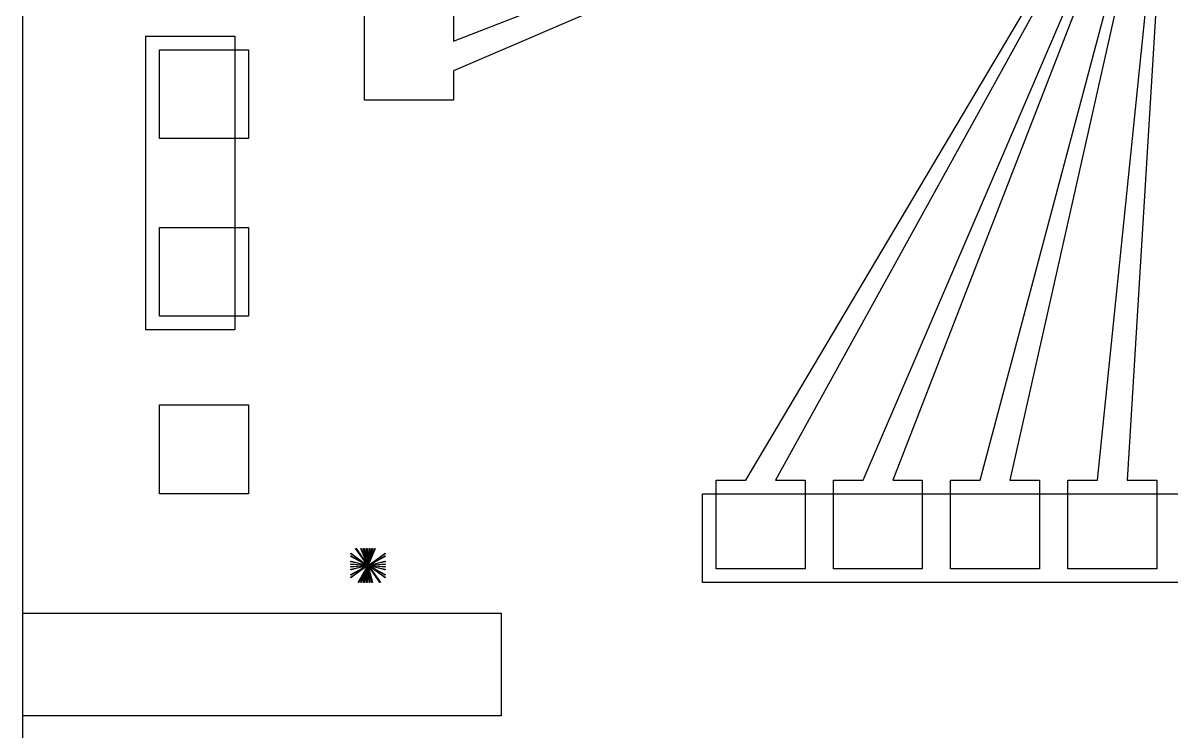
# Model space of a CAD drawing. Extents: x 0 to 6000, y 0 to 6000.
# Drawn here: x 0 to 1680, y 2902 to 3939 of the extents above; entities that cross this region are included whole.
import ezdxf

# ---------------------------------------------------------------- set-up
doc = ezdxf.new("R2010")
doc.units = 0
doc.header["$MEASUREMENT"] = 0
for name, color, linetype in [('L0D0', 1, 'CONTINUOUS'), ('L13D0', 14, 'CONTINUOUS'), ('L19D0', 16, 'CONTINUOUS'), ('L1D0', 6, 'CONTINUOUS'), ('L2D0', 9, 'CONTINUOUS'), ('L5D0', 17, 'CONTINUOUS'), ('L6D0', 8, 'CONTINUOUS'), ('L7D0', 3, 'CONTINUOUS'), ('L8D0', 7, 'CONTINUOUS'), ('L9D0', 15, 'CONTINUOUS')]:
    doc.layers.add(name, color=color, linetype=linetype)

msp = doc.modelspace()

# ---------------------------------------------------------------- linework, layer by layer
at = {"layer": 'L0D0'}
msp.add_lwpolyline([(0, 0), (0, 6000), (6000, 6000), (6000, 0)], close=True, dxfattribs=at)
at = {"layer": 'L13D0'}
for points in [[(504.519, 3144.82), (504.518, 3144.821), (504.517, 3144.821), (504.516, 3144.821), (504.515, 3144.821), (504.514, 3144.821), (504.513, 3144.822), (504.511, 3144.822), (504.51, 3144.822), (504.509, 3144.822), (504.508, 3144.823), (504.507, 3144.823), (504.506, 3144.823), (504.505, 3144.824), (504.504, 3144.824), (504.504, 3144.824), (504.503, 3144.825), (504.502, 3144.825), (504.501, 3144.826), (504.5, 3144.826), (504.499, 3144.827), (504.498, 3144.827), (504.497, 3144.828), (504.496, 3144.828), (504.495, 3144.829), (504.494, 3144.829), (504.493, 3144.83), (504.492, 3144.83), (504.492, 3144.831), (504.491, 3144.831), (504.49, 3144.832), (504.489, 3144.833), (504.488, 3144.833), (504.487, 3144.834), (504.487, 3144.835), (504.486, 3144.835), (504.485, 3144.836), (504.484, 3144.837), (504.484, 3144.838), (504.483, 3144.838), (504.482, 3144.839), (504.481, 3144.84), (504.481, 3144.841), (504.48, 3144.841), (504.479, 3144.842), (504.479, 3144.843), (504.478, 3144.844), (504.477, 3144.845), (504.477, 3144.846), (504.476, 3144.846), (504.476, 3144.847), (504.475, 3144.848), (504.475, 3144.849), (504.474, 3144.85), (504.474, 3144.851), (504.473, 3144.852), (504.473, 3144.853), (504.472, 3144.854), (504.472, 3144.855), (504.471, 3144.856), (504.471, 3144.857), (504.47, 3144.858), (504.47, 3144.858), (504.47, 3144.859), (504.469, 3144.86), (504.469, 3144.861), (504.469, 3144.862), (504.468, 3144.863), (504.468, 3144.864), (504.468, 3144.865), (504.468, 3144.867), (504.467, 3144.868), (504.467, 3144.869), (504.467, 3144.87), (504.467, 3144.871), (504.467, 3144.872), (504.466, 3144.873), (504.466, 3144.874), (504.466, 3144.875), (504.466, 3144.876), (504.466, 3144.877), (504.466, 3144.878), (504.466, 3144.879), (504.466, 3144.88), (504.466, 3144.881), (504.466, 3144.882), (504.466, 3144.883), (504.466, 3144.884), (504.466, 3144.885), (504.466, 3144.886), (504.466, 3144.887), (504.467, 3144.888), (504.467, 3144.889), (504.467, 3144.89), (504.467, 3144.891), (504.467, 3144.892), (504.468, 3144.893), (504.468, 3144.895), (504.468, 3144.896), (504.468, 3144.897), (504.469, 3144.898), (504.469, 3144.899), (504.469, 3144.9), (504.47, 3144.901), (504.47, 3144.902), (504.47, 3144.902), (504.471, 3144.903), (504.471, 3144.904), (504.472, 3144.905), (504.472, 3144.906), (504.473, 3144.907), (504.473, 3144.908), (504.474, 3144.909), (504.474, 3144.91), (504.475, 3144.911), (504.475, 3144.912), (504.476, 3144.913), (504.476, 3144.914), (504.477, 3144.914), (504.477, 3144.915), (504.478, 3144.916), (504.479, 3144.917), (504.479, 3144.918), (504.48, 3144.919), (504.481, 3144.919), (504.481, 3144.92), (504.482, 3144.921), (504.483, 3144.922), (504.484, 3144.922), (504.484, 3144.923), (504.485, 3144.924), (504.486, 3144.925), (504.487, 3144.925), (504.487, 3144.926), (504.488, 3144.927), (504.489, 3144.927), (504.49, 3144.928), (504.491, 3144.929), (504.492, 3144.929), (504.492, 3144.93), (504.493, 3144.93), (504.494, 3144.931), (504.495, 3144.931), (504.496, 3144.932), (504.497, 3144.932), (504.498, 3144.933), (504.499, 3144.933), (504.5, 3144.934), (504.501, 3144.934), (504.502, 3144.935), (504.503, 3144.935), (504.504, 3144.936), (504.504, 3144.936), (504.505, 3144.936), (504.506, 3144.937), (504.507, 3144.937), (504.508, 3144.937), (504.509, 3144.938), (504.51, 3144.938), (504.511, 3144.938), (504.511, 3145.056), (486.846, 3170), (487.846, 3170), (504.541, 3145.076), (504.541, 3144.938), (504.542, 3144.938), (504.543, 3144.938), (504.544, 3144.937), (504.545, 3144.937), (504.546, 3144.937), (504.547, 3144.936), (504.548, 3144.936), (504.548, 3144.936), (504.549, 3144.935), (504.55, 3144.935), (504.551, 3144.934), (504.552, 3144.934), (504.553, 3144.933), (504.554, 3144.933), (504.555, 3144.932), (504.556, 3144.932), (504.557, 3144.931), (504.558, 3144.931), (504.559, 3144.93), (504.56, 3144.93), (504.56, 3144.929), (504.561, 3144.929), (504.562, 3144.928), (504.563, 3144.927), (504.564, 3144.927), (504.565, 3144.926), (504.565, 3144.925), (504.566, 3144.925), (504.567, 3144.924), (504.568, 3144.923), (504.568, 3144.922), (504.569, 3144.922), (504.57, 3144.921), (504.571, 3144.92), (504.571, 3144.919), (504.572, 3144.919), (504.573, 3144.918), (504.573, 3144.917), (504.574, 3144.916), (504.575, 3144.915), (504.575, 3144.914), (504.576, 3144.914), (504.576, 3144.913), (504.577, 3144.912), (504.577, 3144.911), (504.578, 3144.91), (504.578, 3144.909), (504.579, 3144.908), (504.579, 3144.907), (504.58, 3144.906), (504.58, 3144.905), (504.581, 3144.904), (504.581, 3144.903), (504.582, 3144.902), (504.582, 3144.902), (504.582, 3144.901), (504.583, 3144.9), (504.583, 3144.899), (504.583, 3144.898), (504.584, 3144.897), (504.584, 3144.896), (504.584, 3144.895), (504.584, 3144.893), (504.585, 3144.892), (504.585, 3144.891), (504.585, 3144.89), (504.585, 3144.889), (504.585, 3144.888), (504.586, 3144.887), (504.586, 3144.886), (504.586, 3144.885), (504.586, 3144.884), (504.586, 3144.883), (504.586, 3144.882), (504.586, 3144.881), (504.586, 3144.88), (504.586, 3144.879), (504.586, 3144.878), (504.586, 3144.877), (504.586, 3144.876), (504.586, 3144.875), (504.586, 3144.874), (504.586, 3144.873), (504.585, 3144.872), (504.585, 3144.871), (504.585, 3144.87), (504.585, 3144.869), (504.585, 3144.868), (504.584, 3144.867), (504.584, 3144.865), (504.584, 3144.864), (504.584, 3144.863), (504.583, 3144.862), (504.583, 3144.861), (504.583, 3144.86), (504.582, 3144.859), (504.582, 3144.858), (504.582, 3144.858), (504.581, 3144.857), (504.581, 3144.856), (504.58, 3144.855), (504.58, 3144.854), (504.579, 3144.853), (504.579, 3144.852), (504.578, 3144.851), (504.578, 3144.85), (504.577, 3144.849), (504.577, 3144.848), (504.576, 3144.847), (504.576, 3144.846), (504.575, 3144.846), (504.575, 3144.845), (504.574, 3144.844), (504.573, 3144.843), (504.573, 3144.842), (504.572, 3144.841), (504.571, 3144.841), (504.571, 3144.84), (504.57, 3144.839), (504.569, 3144.838), (504.568, 3144.838), (504.568, 3144.837), (504.567, 3144.836), (504.566, 3144.835), (504.565, 3144.835), (504.565, 3144.834), (504.564, 3144.833), (504.563, 3144.833), (504.562, 3144.832), (504.561, 3144.831), (504.56, 3144.831), (504.56, 3144.83), (504.559, 3144.83), (504.558, 3144.829), (504.557, 3144.829), (504.556, 3144.828), (504.555, 3144.828), (504.554, 3144.827), (504.553, 3144.827), (504.552, 3144.826), (504.551, 3144.826), (504.55, 3144.825), (504.549, 3144.825), (504.548, 3144.824), (504.548, 3144.824), (504.547, 3144.824), (504.546, 3144.823), (504.545, 3144.823), (504.544, 3144.823), (504.543, 3144.822), (504.542, 3144.822), (504.541, 3144.822), (504.539, 3144.822), (504.538, 3144.821), (504.537, 3144.821), (504.536, 3144.821), (504.535, 3144.821), (504.534, 3144.821), (504.533, 3144.82), (504.532, 3144.82), (504.531, 3144.82), (504.53, 3144.82), (504.529, 3144.82), (504.528, 3144.82), (504.527, 3144.82), (504.526, 3144.82), (504.525, 3144.82), (504.524, 3144.82), (504.523, 3144.82), (504.522, 3144.82), (504.521, 3144.82), (504.52, 3144.82)], [(504.661, 3144.82), (504.66, 3144.821), (504.659, 3144.821), (504.658, 3144.821), (504.657, 3144.821), (504.656, 3144.821), (504.655, 3144.822), (504.653, 3144.822), (504.652, 3144.822), (504.651, 3144.822), (504.65, 3144.823), (504.649, 3144.823), (504.648, 3144.823), (504.647, 3144.824), (504.646, 3144.824), (504.646, 3144.824), (504.645, 3144.825), (504.644, 3144.825), (504.643, 3144.826), (504.642, 3144.826), (504.641, 3144.827), (504.64, 3144.827), (504.639, 3144.828), (504.638, 3144.828), (504.637, 3144.829), (504.636, 3144.829), (504.635, 3144.83), (504.634, 3144.83), (504.634, 3144.831), (504.633, 3144.831), (504.632, 3144.832), (504.631, 3144.833), (504.63, 3144.833), (504.629, 3144.834), (504.629, 3144.835), (504.628, 3144.835), (504.627, 3144.836), (504.626, 3144.837), (504.626, 3144.838), (504.625, 3144.838), (504.624, 3144.839), (504.623, 3144.84), (504.623, 3144.841), (504.622, 3144.841), (504.621, 3144.842), (504.621, 3144.843), (504.62, 3144.844), (504.619, 3144.845), (504.619, 3144.846), (504.618, 3144.846), (504.618, 3144.847), (504.617, 3144.848), (504.617, 3144.849), (504.616, 3144.85), (504.616, 3144.851), (504.615, 3144.852), (504.615, 3144.853), (504.614, 3144.854), (504.614, 3144.855), (504.613, 3144.856), (504.613, 3144.857), (504.612, 3144.858), (504.612, 3144.858), (504.612, 3144.859), (504.611, 3144.86), (504.611, 3144.861), (504.611, 3144.862), (504.61, 3144.863), (504.61, 3144.864), (504.61, 3144.865), (504.61, 3144.867), (504.609, 3144.868), (504.609, 3144.869), (504.609, 3144.87), (504.609, 3144.871), (504.609, 3144.872), (504.608, 3144.873), (504.608, 3144.874), (504.608, 3144.875), (504.608, 3144.876), (504.608, 3144.877), (504.608, 3144.878), (504.608, 3144.879), (504.608, 3144.88), (504.608, 3144.881), (504.608, 3144.882), (504.608, 3144.883), (504.608, 3144.884), (504.608, 3144.885), (504.608, 3144.886), (504.608, 3144.887), (504.609, 3144.888), (504.609, 3144.889), (504.609, 3144.89), (504.609, 3144.891), (504.609, 3144.892), (504.61, 3144.893), (504.61, 3144.895), (504.61, 3144.896), (504.61, 3144.897), (504.611, 3144.898), (504.611, 3144.899), (504.611, 3144.9), (504.612, 3144.901), (504.612, 3144.902), (504.612, 3144.902), (504.613, 3144.903), (504.613, 3144.904), (504.614, 3144.905), (504.614, 3144.906), (504.615, 3144.907), (504.615, 3144.908), (504.616, 3144.909), (504.616, 3144.91), (504.617, 3144.911), (504.617, 3144.912), (504.618, 3144.913), (504.618, 3144.914), (504.619, 3144.914), (504.619, 3144.915), (504.62, 3144.916), (504.621, 3144.917), (504.621, 3144.918), (504.622, 3144.919), (504.623, 3144.919), (504.623, 3144.92), (504.624, 3144.921), (504.625, 3144.922), (504.626, 3144.922), (504.626, 3144.923), (504.627, 3144.924), (504.628, 3144.925), (504.629, 3144.925), (504.629, 3144.926), (504.63, 3144.927), (504.631, 3144.927), (504.632, 3144.928), (504.633, 3144.929), (504.634, 3144.929), (504.634, 3144.93), (504.635, 3144.93), (504.636, 3144.931), (504.637, 3144.931), (504.638, 3144.932), (504.639, 3144.932), (504.64, 3144.933), (504.641, 3144.933), (504.642, 3144.934), (504.643, 3144.934), (504.644, 3144.935), (504.645, 3144.935), (504.646, 3144.936), (504.646, 3144.936), (504.647, 3144.936), (504.648, 3144.937), (504.649, 3144.937), (504.65, 3144.937), (504.651, 3144.938), (504.652, 3144.938), (504.653, 3144.938), (504.653, 3145.056), (498.615, 3170), (499.615, 3170), (504.683, 3145.066), (504.683, 3144.938), (504.684, 3144.938), (504.685, 3144.938), (504.686, 3144.937), (504.687, 3144.937), (504.688, 3144.937), (504.689, 3144.936), (504.69, 3144.936), (504.69, 3144.936), (504.691, 3144.935), (504.692, 3144.935), (504.693, 3144.934), (504.694, 3144.934), (504.695, 3144.933), (504.696, 3144.933), (504.697, 3144.932), (504.698, 3144.932), (504.699, 3144.931), (504.7, 3144.931), (504.701, 3144.93), (504.702, 3144.93), (504.702, 3144.929), (504.703, 3144.929), (504.704, 3144.928), (504.705, 3144.927), (504.706, 3144.927), (504.707, 3144.926), (504.707, 3144.925), (504.708, 3144.925), (504.709, 3144.924), (504.71, 3144.923), (504.71, 3144.922), (504.711, 3144.922), (504.712, 3144.921), (504.713, 3144.92), (504.713, 3144.919), (504.714, 3144.919), (504.715, 3144.918), (504.715, 3144.917), (504.716, 3144.916), (504.717, 3144.915), (504.717, 3144.914), (504.718, 3144.914), (504.718, 3144.913), (504.719, 3144.912), (504.719, 3144.911), (504.72, 3144.91), (504.72, 3144.909), (504.721, 3144.908), (504.721, 3144.907), (504.722, 3144.906), (504.722, 3144.905), (504.723, 3144.904), (504.723, 3144.903), (504.724, 3144.902), (504.724, 3144.902), (504.724, 3144.901), (504.725, 3144.9), (504.725, 3144.899), (504.725, 3144.898), (504.726, 3144.897), (504.726, 3144.896), (504.726, 3144.895), (504.726, 3144.893), (504.727, 3144.892), (504.727, 3144.891), (504.727, 3144.89), (504.727, 3144.889), (504.727, 3144.888), (504.728, 3144.887), (504.728, 3144.886), (504.728, 3144.885), (504.728, 3144.884), (504.728, 3144.883), (504.728, 3144.882), (504.728, 3144.881), (504.728, 3144.88), (504.728, 3144.879), (504.728, 3144.878), (504.728, 3144.877), (504.728, 3144.876), (504.728, 3144.875), (504.728, 3144.874), (504.728, 3144.873), (504.727, 3144.872), (504.727, 3144.871), (504.727, 3144.87), (504.727, 3144.869), (504.727, 3144.868), (504.726, 3144.867), (504.726, 3144.865), (504.726, 3144.864), (504.726, 3144.863), (504.725, 3144.862), (504.725, 3144.861), (504.725, 3144.86), (504.724, 3144.859), (504.724, 3144.858), (504.724, 3144.858), (504.723, 3144.857), (504.723, 3144.856), (504.722, 3144.855), (504.722, 3144.854), (504.721, 3144.853), (504.721, 3144.852), (504.72, 3144.851), (504.72, 3144.85), (504.719, 3144.849), (504.719, 3144.848), (504.718, 3144.847), (504.718, 3144.846), (504.717, 3144.846), (504.717, 3144.845), (504.716, 3144.844), (504.715, 3144.843), (504.715, 3144.842), (504.714, 3144.841), (504.713, 3144.841), (504.713, 3144.84), (504.712, 3144.839), (504.711, 3144.838), (504.71, 3144.838), (504.71, 3144.837), (504.709, 3144.836), (504.708, 3144.835), (504.707, 3144.835), (504.707, 3144.834), (504.706, 3144.833), (504.705, 3144.833), (504.704, 3144.832), (504.703, 3144.831), (504.702, 3144.831), (504.702, 3144.83), (504.701, 3144.83), (504.7, 3144.829), (504.699, 3144.829), (504.698, 3144.828), (504.697, 3144.828), (504.696, 3144.827), (504.695, 3144.827), (504.694, 3144.826), (504.693, 3144.826), (504.692, 3144.825), (504.691, 3144.825), (504.69, 3144.824), (504.69, 3144.824), (504.689, 3144.824), (504.688, 3144.823), (504.687, 3144.823), (504.686, 3144.823), (504.685, 3144.822), (504.684, 3144.822), (504.683, 3144.822), (504.681, 3144.822), (504.68, 3144.821), (504.679, 3144.821), (504.678, 3144.821), (504.677, 3144.821), (504.676, 3144.821), (504.675, 3144.82), (504.674, 3144.82), (504.673, 3144.82), (504.672, 3144.82), (504.671, 3144.82), (504.67, 3144.82), (504.669, 3144.82), (504.668, 3144.82), (504.667, 3144.82), (504.666, 3144.82), (504.665, 3144.82), (504.664, 3144.82), (504.663, 3144.82), (504.662, 3144.82)], [(504.345, 3144.79), (504.343, 3144.791), (504.341, 3144.791), (504.34, 3144.791), (504.338, 3144.791), (504.337, 3144.792), (504.335, 3144.792), (504.334, 3144.792), (504.332, 3144.793), (504.331, 3144.793), (504.329, 3144.793), (504.328, 3144.794), (504.326, 3144.794), (504.325, 3144.795), (504.323, 3144.795), (504.322, 3144.796), (504.32, 3144.797), (504.319, 3144.797), (504.317, 3144.798), (504.316, 3144.798), (504.315, 3144.799), (504.313, 3144.8), (504.312, 3144.801), (504.31, 3144.801), (504.309, 3144.802), (504.308, 3144.803), (504.306, 3144.804), (504.305, 3144.805), (504.304, 3144.805), (504.302, 3144.806), (504.301, 3144.807), (504.3, 3144.808), (504.299, 3144.809), (504.297, 3144.81), (504.296, 3144.811), (504.295, 3144.812), (504.294, 3144.813), (504.293, 3144.814), (504.291, 3144.815), (504.29, 3144.816), (504.289, 3144.817), (504.288, 3144.819), (504.287, 3144.82), (504.286, 3144.821), (504.285, 3144.822), (504.284, 3144.823), (504.283, 3144.825), (504.282, 3144.826), (504.281, 3144.827), (504.28, 3144.828), (504.279, 3144.83), (504.279, 3144.831), (504.278, 3144.832), (504.277, 3144.834), (504.276, 3144.835), (504.275, 3144.836), (504.275, 3144.838), (504.274, 3144.839), (504.273, 3144.841), (504.272, 3144.842), (504.272, 3144.843), (504.271, 3144.845), (504.271, 3144.846), (504.27, 3144.848), (504.269, 3144.849), (504.269, 3144.851), (504.268, 3144.852), (504.268, 3144.854), (504.267, 3144.855), (504.267, 3144.857), (504.267, 3144.858), (504.266, 3144.86), (504.266, 3144.861), (504.266, 3144.863), (504.265, 3144.864), (504.265, 3144.865), (504.148, 3144.865), (480, 3146.462), (480, 3147.462), (504.148, 3144.895), (504.265, 3144.895), (504.265, 3144.896), (504.266, 3144.897), (504.266, 3144.899), (504.266, 3144.9), (504.267, 3144.902), (504.267, 3144.903), (504.267, 3144.905), (504.268, 3144.906), (504.268, 3144.908), (504.269, 3144.909), (504.269, 3144.911), (504.27, 3144.912), (504.271, 3144.914), (504.271, 3144.915), (504.272, 3144.917), (504.272, 3144.918), (504.273, 3144.919), (504.274, 3144.921), (504.275, 3144.922), (504.275, 3144.924), (504.276, 3144.925), (504.277, 3144.926), (504.278, 3144.928), (504.279, 3144.929), (504.279, 3144.93), (504.28, 3144.932), (504.281, 3144.933), (504.282, 3144.934), (504.283, 3144.935), (504.284, 3144.937), (504.285, 3144.938), (504.286, 3144.939), (504.287, 3144.94), (504.288, 3144.941), (504.289, 3144.943), (504.29, 3144.944), (504.291, 3144.945), (504.293, 3144.946), (504.294, 3144.947), (504.295, 3144.948), (504.296, 3144.949), (504.297, 3144.95), (504.299, 3144.951), (504.3, 3144.952), (504.301, 3144.953), (504.302, 3144.954), (504.304, 3144.955), (504.305, 3144.955), (504.306, 3144.956), (504.308, 3144.957), (504.309, 3144.958), (504.31, 3144.959), (504.312, 3144.959), (504.313, 3144.96), (504.315, 3144.961), (504.316, 3144.962), (504.317, 3144.962), (504.319, 3144.963), (504.32, 3144.963), (504.322, 3144.964), (504.323, 3144.965), (504.325, 3144.965), (504.326, 3144.966), (504.328, 3144.966), (504.329, 3144.967), (504.331, 3144.967), (504.332, 3144.967), (504.334, 3144.968), (504.335, 3144.968), (504.337, 3144.968), (504.338, 3144.969), (504.34, 3144.969), (504.341, 3144.969), (504.343, 3144.969), (504.345, 3144.97), (504.346, 3144.97), (504.348, 3144.97), (504.349, 3144.97), (504.351, 3144.97), (504.352, 3144.97), (504.354, 3144.97), (504.356, 3144.97), (504.357, 3144.97), (504.359, 3144.97), (504.36, 3144.97), (504.362, 3144.97), (504.363, 3144.97), (504.365, 3144.969), (504.367, 3144.969), (504.368, 3144.969), (504.37, 3144.969), (504.371, 3144.968), (504.373, 3144.968), (504.374, 3144.968), (504.376, 3144.967), (504.377, 3144.967), (504.379, 3144.967), (504.38, 3144.966), (504.382, 3144.966), (504.383, 3144.965), (504.385, 3144.965), (504.386, 3144.964), (504.388, 3144.963), (504.389, 3144.963), (504.391, 3144.962), (504.392, 3144.962), (504.393, 3144.961), (504.395, 3144.96), (504.396, 3144.959), (504.398, 3144.959), (504.399, 3144.958), (504.4, 3144.957), (504.402, 3144.956), (504.403, 3144.955), (504.404, 3144.955), (504.406, 3144.954), (504.407, 3144.953), (504.408, 3144.952), (504.409, 3144.951), (504.411, 3144.95), (504.412, 3144.949), (504.413, 3144.948), (504.414, 3144.947), (504.415, 3144.946), (504.417, 3144.945), (504.418, 3144.944), (504.419, 3144.943), (504.42, 3144.941), (504.421, 3144.94), (504.422, 3144.939), (504.423, 3144.938), (504.424, 3144.937), (504.425, 3144.935), (504.426, 3144.934), (504.427, 3144.933), (504.428, 3144.932), (504.429, 3144.93), (504.429, 3144.929), (504.43, 3144.928), (504.431, 3144.926), (504.432, 3144.925), (504.433, 3144.924), (504.433, 3144.922), (504.434, 3144.921), (504.435, 3144.919), (504.436, 3144.918), (504.436, 3144.917), (504.437, 3144.915), (504.437, 3144.914), (504.438, 3144.912), (504.439, 3144.911), (504.439, 3144.909), (504.44, 3144.908), (504.44, 3144.906), (504.441, 3144.905), (504.441, 3144.903), (504.441, 3144.902), (504.442, 3144.9), (504.442, 3144.899), (504.442, 3144.897), (504.443, 3144.896), (504.443, 3144.894), (504.443, 3144.893), (504.443, 3144.891), (504.444, 3144.889), (504.444, 3144.888), (504.444, 3144.886), (504.444, 3144.885), (504.444, 3144.883), (504.444, 3144.882), (504.444, 3144.88), (504.444, 3144.878), (504.444, 3144.877), (504.444, 3144.875), (504.444, 3144.874), (504.444, 3144.872), (504.444, 3144.871), (504.443, 3144.869), (504.443, 3144.867), (504.443, 3144.866), (504.443, 3144.864), (504.442, 3144.863), (504.442, 3144.861), (504.442, 3144.86), (504.441, 3144.858), (504.441, 3144.857), (504.441, 3144.855), (504.44, 3144.854), (504.44, 3144.852), (504.439, 3144.851), (504.439, 3144.849), (504.438, 3144.848), (504.437, 3144.846), (504.437, 3144.845), (504.436, 3144.843), (504.436, 3144.842), (504.435, 3144.841), (504.434, 3144.839), (504.433, 3144.838), (504.433, 3144.836), (504.432, 3144.835), (504.431, 3144.834), (504.43, 3144.832), (504.429, 3144.831), (504.429, 3144.83), (504.428, 3144.828), (504.427, 3144.827), (504.426, 3144.826), (504.425, 3144.825), (504.424, 3144.823), (504.423, 3144.822), (504.422, 3144.821), (504.421, 3144.82), (504.42, 3144.819), (504.419, 3144.817), (504.418, 3144.816), (504.417, 3144.815), (504.415, 3144.814), (504.414, 3144.813), (504.413, 3144.812), (504.412, 3144.811), (504.411, 3144.81), (504.409, 3144.809), (504.408, 3144.808), (504.407, 3144.807), (504.406, 3144.806), (504.404, 3144.805), (504.403, 3144.805), (504.402, 3144.804), (504.4, 3144.803), (504.399, 3144.802), (504.398, 3144.801), (504.396, 3144.801), (504.395, 3144.8), (504.393, 3144.799), (504.392, 3144.798), (504.391, 3144.798), (504.389, 3144.797), (504.388, 3144.797), (504.386, 3144.796), (504.385, 3144.795), (504.383, 3144.795), (504.382, 3144.794), (504.38, 3144.794), (504.379, 3144.793), (504.377, 3144.793), (504.376, 3144.793), (504.374, 3144.792), (504.373, 3144.792), (504.371, 3144.792), (504.37, 3144.791), (504.368, 3144.791), (504.367, 3144.791), (504.365, 3144.791), (504.363, 3144.79), (504.362, 3144.79), (504.36, 3144.79), (504.359, 3144.79), (504.357, 3144.79), (504.356, 3144.79), (504.354, 3144.79), (504.352, 3144.79), (504.351, 3144.79), (504.349, 3144.79), (504.348, 3144.79), (504.346, 3144.79)], [(498.615, 3120), (504.985, 3144.734), (504.985, 3144.85), (504.985, 3144.85), (504.984, 3144.85), (504.983, 3144.85), (504.983, 3144.85), (504.982, 3144.85), (504.981, 3144.85), (504.981, 3144.85), (504.98, 3144.85), (504.979, 3144.85), (504.978, 3144.85), (504.977, 3144.85), (504.977, 3144.85), (504.976, 3144.85), (504.975, 3144.85), (504.974, 3144.85), (504.973, 3144.85), (504.972, 3144.85), (504.971, 3144.85), (504.97, 3144.85), (504.969, 3144.85), (504.968, 3144.85), (504.967, 3144.85), (504.966, 3144.85), (504.965, 3144.85), (504.963, 3144.85), (504.962, 3144.85), (504.961, 3144.85), (504.959, 3144.85), (504.958, 3144.85), (504.956, 3144.85), (504.955, 3144.85), (504.953, 3144.851), (504.951, 3144.851), (504.949, 3144.851), (504.947, 3144.851), (504.945, 3144.851), (504.943, 3144.851), (504.94, 3144.851), (504.938, 3144.851), (504.935, 3144.851), (504.932, 3144.851), (504.929, 3144.851), (504.925, 3144.851), (504.922, 3144.852), (504.918, 3144.852), (504.913, 3144.852), (504.909, 3144.852), (504.903, 3144.852), (504.898, 3144.853), (504.892, 3144.853), (504.885, 3144.853), (504.877, 3144.854), (504.869, 3144.854), (504.859, 3144.855), (504.849, 3144.856), (504.838, 3144.857), (504.825, 3144.859), (504.812, 3144.86), (504.798, 3144.862), (504.784, 3144.865), (504.771, 3144.868), (504.76, 3144.872), (504.753, 3144.876), (504.75, 3144.88), (504.753, 3144.884), (504.76, 3144.888), (504.771, 3144.892), (504.784, 3144.895), (504.798, 3144.898), (504.812, 3144.9), (504.825, 3144.901), (504.838, 3144.903), (504.849, 3144.904), (504.859, 3144.905), (504.869, 3144.906), (504.877, 3144.906), (504.885, 3144.907), (504.892, 3144.907), (504.898, 3144.907), (504.903, 3144.908), (504.909, 3144.908), (504.913, 3144.908), (504.918, 3144.908), (504.922, 3144.908), (504.925, 3144.909), (504.929, 3144.909), (504.932, 3144.909), (504.935, 3144.909), (504.938, 3144.909), (504.94, 3144.909), (504.943, 3144.909), (504.945, 3144.909), (504.947, 3144.909), (504.949, 3144.909), (504.951, 3144.909), (504.953, 3144.909), (504.955, 3144.91), (504.956, 3144.91), (504.958, 3144.91), (504.959, 3144.91), (504.961, 3144.91), (504.962, 3144.91), (504.963, 3144.91), (504.965, 3144.91), (504.966, 3144.91), (504.967, 3144.91), (504.968, 3144.91), (504.969, 3144.91), (504.97, 3144.91), (504.971, 3144.91), (504.972, 3144.91), (504.973, 3144.91), (504.974, 3144.91), (504.975, 3144.91), (504.976, 3144.91), (504.977, 3144.91), (504.977, 3144.91), (504.978, 3144.91), (504.979, 3144.91), (504.98, 3144.91), (504.981, 3144.91), (504.981, 3144.91), (504.982, 3144.91), (504.983, 3144.91), (504.983, 3144.91), (504.984, 3144.91), (504.985, 3144.91), (504.985, 3144.91), (504.986, 3144.91), (504.987, 3144.91), (504.987, 3144.91), (504.988, 3144.91), (504.988, 3144.91), (504.989, 3144.91), (504.99, 3144.91), (504.99, 3144.91), (504.991, 3144.91), (504.991, 3144.91), (504.992, 3144.91), (504.993, 3144.91), (504.993, 3144.91), (504.994, 3144.91), (504.994, 3144.91), (504.995, 3144.91), (504.995, 3144.91), (504.996, 3144.91), (504.996, 3144.91), (504.997, 3144.91), (504.997, 3144.91), (504.998, 3144.91), (504.998, 3144.91), (504.999, 3144.91), (504.999, 3144.91), (505, 3144.91), (505.001, 3144.91), (505.001, 3144.91), (505.002, 3144.91), (505.002, 3144.91), (505.003, 3144.91), (505.003, 3144.91), (505.004, 3144.91), (505.004, 3144.91), (505.005, 3144.91), (505.005, 3144.91), (505.006, 3144.91), (505.006, 3144.91), (505.007, 3144.91), (505.007, 3144.91), (505.008, 3144.91), (505.009, 3144.91), (505.009, 3144.91), (505.01, 3144.91), (505.01, 3144.91), (505.011, 3144.91), (505.012, 3144.91), (505.012, 3144.91), (505.013, 3144.91), (505.013, 3144.91), (505.014, 3144.91), (505.015, 3144.91), (505.015, 3144.91), (505.016, 3144.91), (505.017, 3144.91), (505.017, 3144.91), (505.018, 3144.91), (505.019, 3144.91), (505.019, 3144.91), (505.02, 3144.91), (505.021, 3144.91), (505.022, 3144.91), (505.023, 3144.91), (505.023, 3144.91), (505.024, 3144.91), (505.025, 3144.91), (505.026, 3144.91), (505.027, 3144.91), (505.028, 3144.91), (505.029, 3144.91), (505.03, 3144.91), (505.031, 3144.91), (505.032, 3144.91), (505.033, 3144.91), (505.034, 3144.91), (505.035, 3144.91), (505.037, 3144.91), (505.038, 3144.91), (505.039, 3144.91), (505.041, 3144.91), (505.042, 3144.91), (505.044, 3144.91), (505.045, 3144.91), (505.047, 3144.909), (505.049, 3144.909), (505.051, 3144.909), (505.053, 3144.909), (505.055, 3144.909), (505.057, 3144.909), (505.06, 3144.909), (505.062, 3144.909), (505.065, 3144.909), (505.068, 3144.909), (505.071, 3144.909), (505.075, 3144.909), (505.078, 3144.908), (505.082, 3144.908), (505.087, 3144.908), (505.091, 3144.908), (505.097, 3144.908), (505.102, 3144.907), (505.108, 3144.907), (505.115, 3144.907), (505.123, 3144.906), (505.131, 3144.906), (505.141, 3144.905), (505.151, 3144.904), (505.162, 3144.903), (505.175, 3144.901), (505.188, 3144.9), (505.202, 3144.898), (505.216, 3144.895), (505.229, 3144.892), (505.24, 3144.888), (505.247, 3144.884), (505.25, 3144.88), (505.247, 3144.876), (505.24, 3144.872), (505.229, 3144.868), (505.216, 3144.865), (505.202, 3144.862), (505.188, 3144.86), (505.175, 3144.859), (505.162, 3144.857), (505.151, 3144.856), (505.141, 3144.855), (505.131, 3144.854), (505.123, 3144.854), (505.115, 3144.853), (505.108, 3144.853), (505.102, 3144.853), (505.097, 3144.852), (505.091, 3144.852), (505.087, 3144.852), (505.082, 3144.852), (505.078, 3144.852), (505.075, 3144.851), (505.071, 3144.851), (505.068, 3144.851), (505.065, 3144.851), (505.062, 3144.851), (505.06, 3144.851), (505.057, 3144.851), (505.055, 3144.851), (505.053, 3144.851), (505.051, 3144.851), (505.049, 3144.851), (505.047, 3144.851), (505.045, 3144.85), (505.044, 3144.85), (505.042, 3144.85), (505.041, 3144.85), (505.039, 3144.85), (505.038, 3144.85), (505.037, 3144.85), (505.035, 3144.85), (505.034, 3144.85), (505.033, 3144.85), (505.032, 3144.85), (505.031, 3144.85), (505.03, 3144.85), (505.029, 3144.85), (505.028, 3144.85), (505.027, 3144.85), (505.026, 3144.85), (505.025, 3144.85), (505.024, 3144.85), (505.023, 3144.85), (505.023, 3144.85), (505.022, 3144.85), (505.021, 3144.85), (505.02, 3144.85), (505.019, 3144.85), (505.019, 3144.85), (505.018, 3144.85), (505.017, 3144.85), (505.017, 3144.85), (505.016, 3144.85), (505.015, 3144.85), (505.015, 3144.85), (505.015, 3144.734), (499.615, 3120)], [(506.462, 3120), (505.317, 3144.694), (505.317, 3144.822), (505.316, 3144.822), (505.315, 3144.822), (505.314, 3144.823), (505.313, 3144.823), (505.312, 3144.823), (505.311, 3144.824), (505.31, 3144.824), (505.31, 3144.824), (505.309, 3144.825), (505.308, 3144.825), (505.307, 3144.826), (505.306, 3144.826), (505.305, 3144.827), (505.304, 3144.827), (505.303, 3144.828), (505.302, 3144.828), (505.301, 3144.829), (505.3, 3144.829), (505.299, 3144.83), (505.298, 3144.83), (505.298, 3144.831), (505.297, 3144.831), (505.296, 3144.832), (505.295, 3144.833), (505.294, 3144.833), (505.293, 3144.834), (505.293, 3144.835), (505.292, 3144.835), (505.291, 3144.836), (505.29, 3144.837), (505.29, 3144.838), (505.289, 3144.838), (505.288, 3144.839), (505.287, 3144.84), (505.287, 3144.841), (505.286, 3144.841), (505.285, 3144.842), (505.285, 3144.843), (505.284, 3144.844), (505.283, 3144.845), (505.283, 3144.846), (505.282, 3144.846), (505.282, 3144.847), (505.281, 3144.848), (505.281, 3144.849), (505.28, 3144.85), (505.28, 3144.851), (505.279, 3144.852), (505.279, 3144.853), (505.278, 3144.854), (505.278, 3144.855), (505.277, 3144.856), (505.277, 3144.857), (505.276, 3144.858), (505.276, 3144.858), (505.276, 3144.859), (505.275, 3144.86), (505.275, 3144.861), (505.275, 3144.862), (505.274, 3144.863), (505.274, 3144.864), (505.274, 3144.865), (505.274, 3144.867), (505.273, 3144.868), (505.273, 3144.869), (505.273, 3144.87), (505.273, 3144.871), (505.273, 3144.872), (505.272, 3144.873), (505.272, 3144.874), (505.272, 3144.875), (505.272, 3144.876), (505.272, 3144.877), (505.272, 3144.878), (505.272, 3144.879), (505.272, 3144.88), (505.272, 3144.881), (505.272, 3144.882), (505.272, 3144.883), (505.272, 3144.884), (505.272, 3144.885), (505.272, 3144.886), (505.272, 3144.887), (505.273, 3144.888), (505.273, 3144.889), (505.273, 3144.89), (505.273, 3144.891), (505.273, 3144.892), (505.274, 3144.893), (505.274, 3144.895), (505.274, 3144.896), (505.274, 3144.897), (505.275, 3144.898), (505.275, 3144.899), (505.275, 3144.9), (505.276, 3144.901), (505.276, 3144.902), (505.276, 3144.902), (505.277, 3144.903), (505.277, 3144.904), (505.278, 3144.905), (505.278, 3144.906), (505.279, 3144.907), (505.279, 3144.908), (505.28, 3144.909), (505.28, 3144.91), (505.281, 3144.911), (505.281, 3144.912), (505.282, 3144.913), (505.282, 3144.914), (505.283, 3144.914), (505.283, 3144.915), (505.284, 3144.916), (505.285, 3144.917), (505.285, 3144.918), (505.286, 3144.919), (505.287, 3144.919), (505.287, 3144.92), (505.288, 3144.921), (505.289, 3144.922), (505.29, 3144.922), (505.29, 3144.923), (505.291, 3144.924), (505.292, 3144.925), (505.293, 3144.925), (505.293, 3144.926), (505.294, 3144.927), (505.295, 3144.927), (505.296, 3144.928), (505.297, 3144.929), (505.298, 3144.929), (505.298, 3144.93), (505.299, 3144.93), (505.3, 3144.931), (505.301, 3144.931), (505.302, 3144.932), (505.303, 3144.932), (505.304, 3144.933), (505.305, 3144.933), (505.306, 3144.934), (505.307, 3144.934), (505.308, 3144.935), (505.309, 3144.935), (505.31, 3144.936), (505.31, 3144.936), (505.311, 3144.936), (505.312, 3144.937), (505.313, 3144.937), (505.314, 3144.937), (505.315, 3144.938), (505.316, 3144.938), (505.317, 3144.938), (505.319, 3144.938), (505.32, 3144.939), (505.321, 3144.939), (505.322, 3144.939), (505.323, 3144.939), (505.324, 3144.939), (505.325, 3144.94), (505.326, 3144.94), (505.327, 3144.94), (505.328, 3144.94), (505.329, 3144.94), (505.33, 3144.94), (505.331, 3144.94), (505.332, 3144.94), (505.333, 3144.94), (505.334, 3144.94), (505.335, 3144.94), (505.336, 3144.94), (505.337, 3144.94), (505.338, 3144.94), (505.339, 3144.94), (505.34, 3144.939), (505.341, 3144.939), (505.342, 3144.939), (505.343, 3144.939), (505.344, 3144.939), (505.345, 3144.938), (505.347, 3144.938), (505.348, 3144.938), (505.349, 3144.938), (505.35, 3144.937), (505.351, 3144.937), (505.352, 3144.937), (505.353, 3144.936), (505.354, 3144.936), (505.354, 3144.936), (505.355, 3144.935), (505.356, 3144.935), (505.357, 3144.934), (505.358, 3144.934), (505.359, 3144.933), (505.36, 3144.933), (505.361, 3144.932), (505.362, 3144.932), (505.363, 3144.931), (505.364, 3144.931), (505.365, 3144.93), (505.366, 3144.93), (505.366, 3144.929), (505.367, 3144.929), (505.368, 3144.928), (505.369, 3144.927), (505.37, 3144.927), (505.371, 3144.926), (505.371, 3144.925), (505.372, 3144.925), (505.373, 3144.924), (505.374, 3144.923), (505.374, 3144.922), (505.375, 3144.922), (505.376, 3144.921), (505.377, 3144.92), (505.377, 3144.919), (505.378, 3144.919), (505.379, 3144.918), (505.379, 3144.917), (505.38, 3144.916), (505.381, 3144.915), (505.381, 3144.914), (505.382, 3144.914), (505.382, 3144.913), (505.383, 3144.912), (505.383, 3144.911), (505.384, 3144.91), (505.384, 3144.909), (505.385, 3144.908), (505.385, 3144.907), (505.386, 3144.906), (505.386, 3144.905), (505.387, 3144.904), (505.387, 3144.903), (505.388, 3144.902), (505.388, 3144.902), (505.388, 3144.901), (505.389, 3144.9), (505.389, 3144.899), (505.389, 3144.898), (505.39, 3144.897), (505.39, 3144.896), (505.39, 3144.895), (505.39, 3144.893), (505.391, 3144.892), (505.391, 3144.891), (505.391, 3144.89), (505.391, 3144.889), (505.391, 3144.888), (505.392, 3144.887), (505.392, 3144.886), (505.392, 3144.885), (505.392, 3144.884), (505.392, 3144.883), (505.392, 3144.882), (505.392, 3144.881), (505.392, 3144.88), (505.392, 3144.879), (505.392, 3144.878), (505.392, 3144.877), (505.392, 3144.876), (505.392, 3144.875), (505.392, 3144.874), (505.392, 3144.873), (505.391, 3144.872), (505.391, 3144.871), (505.391, 3144.87), (505.391, 3144.869), (505.391, 3144.868), (505.39, 3144.867), (505.39, 3144.865), (505.39, 3144.864), (505.39, 3144.863), (505.389, 3144.862), (505.389, 3144.861), (505.389, 3144.86), (505.388, 3144.859), (505.388, 3144.858), (505.388, 3144.858), (505.387, 3144.857), (505.387, 3144.856), (505.386, 3144.855), (505.386, 3144.854), (505.385, 3144.853), (505.385, 3144.852), (505.384, 3144.851), (505.384, 3144.85), (505.383, 3144.849), (505.383, 3144.848), (505.382, 3144.847), (505.382, 3144.846), (505.381, 3144.846), (505.381, 3144.845), (505.38, 3144.844), (505.379, 3144.843), (505.379, 3144.842), (505.378, 3144.841), (505.377, 3144.841), (505.377, 3144.84), (505.376, 3144.839), (505.375, 3144.838), (505.374, 3144.838), (505.374, 3144.837), (505.373, 3144.836), (505.372, 3144.835), (505.371, 3144.835), (505.371, 3144.834), (505.37, 3144.833), (505.369, 3144.833), (505.368, 3144.832), (505.367, 3144.831), (505.366, 3144.831), (505.366, 3144.83), (505.365, 3144.83), (505.364, 3144.829), (505.363, 3144.829), (505.362, 3144.828), (505.361, 3144.828), (505.36, 3144.827), (505.359, 3144.827), (505.358, 3144.826), (505.357, 3144.826), (505.356, 3144.825), (505.355, 3144.825), (505.354, 3144.824), (505.354, 3144.824), (505.353, 3144.824), (505.352, 3144.823), (505.351, 3144.823), (505.35, 3144.823), (505.349, 3144.822), (505.348, 3144.822), (505.347, 3144.822), (505.347, 3144.704), (507.462, 3120)], [(522.154, 3120), (505.459, 3144.684), (505.459, 3144.822), (505.458, 3144.822), (505.457, 3144.822), (505.456, 3144.823), (505.455, 3144.823), (505.454, 3144.823), (505.453, 3144.824), (505.452, 3144.824), (505.452, 3144.824), (505.451, 3144.825), (505.45, 3144.825), (505.449, 3144.826), (505.448, 3144.826), (505.447, 3144.827), (505.446, 3144.827), (505.445, 3144.828), (505.444, 3144.828), (505.443, 3144.829), (505.442, 3144.829), (505.441, 3144.83), (505.44, 3144.83), (505.44, 3144.831), (505.439, 3144.831), (505.438, 3144.832), (505.437, 3144.833), (505.436, 3144.833), (505.435, 3144.834), (505.435, 3144.835), (505.434, 3144.835), (505.433, 3144.836), (505.432, 3144.837), (505.432, 3144.838), (505.431, 3144.838), (505.43, 3144.839), (505.429, 3144.84), (505.429, 3144.841), (505.428, 3144.841), (505.427, 3144.842), (505.427, 3144.843), (505.426, 3144.844), (505.425, 3144.845), (505.425, 3144.846), (505.424, 3144.846), (505.424, 3144.847), (505.423, 3144.848), (505.423, 3144.849), (505.422, 3144.85), (505.422, 3144.851), (505.421, 3144.852), (505.421, 3144.853), (505.42, 3144.854), (505.42, 3144.855), (505.419, 3144.856), (505.419, 3144.857), (505.418, 3144.858), (505.418, 3144.858), (505.418, 3144.859), (505.417, 3144.86), (505.417, 3144.861), (505.417, 3144.862), (505.416, 3144.863), (505.416, 3144.864), (505.416, 3144.865), (505.416, 3144.867), (505.415, 3144.868), (505.415, 3144.869), (505.415, 3144.87), (505.415, 3144.871), (505.415, 3144.872), (505.414, 3144.873), (505.414, 3144.874), (505.414, 3144.875), (505.414, 3144.876), (505.414, 3144.877), (505.414, 3144.878), (505.414, 3144.879), (505.414, 3144.88), (505.414, 3144.881), (505.414, 3144.882), (505.414, 3144.883), (505.414, 3144.884), (505.414, 3144.885), (505.414, 3144.886), (505.414, 3144.887), (505.415, 3144.888), (505.415, 3144.889), (505.415, 3144.89), (505.415, 3144.891), (505.415, 3144.892), (505.416, 3144.893), (505.416, 3144.895), (505.416, 3144.896), (505.416, 3144.897), (505.417, 3144.898), (505.417, 3144.899), (505.417, 3144.9), (505.418, 3144.901), (505.418, 3144.902), (505.418, 3144.902), (505.419, 3144.903), (505.419, 3144.904), (505.42, 3144.905), (505.42, 3144.906), (505.421, 3144.907), (505.421, 3144.908), (505.422, 3144.909), (505.422, 3144.91), (505.423, 3144.911), (505.423, 3144.912), (505.424, 3144.913), (505.424, 3144.914), (505.425, 3144.914), (505.425, 3144.915), (505.426, 3144.916), (505.427, 3144.917), (505.427, 3144.918), (505.428, 3144.919), (505.429, 3144.919), (505.429, 3144.92), (505.43, 3144.921), (505.431, 3144.922), (505.432, 3144.922), (505.432, 3144.923), (505.433, 3144.924), (505.434, 3144.925), (505.435, 3144.925), (505.435, 3144.926), (505.436, 3144.927), (505.437, 3144.927), (505.438, 3144.928), (505.439, 3144.929), (505.44, 3144.929), (505.44, 3144.93), (505.441, 3144.93), (505.442, 3144.931), (505.443, 3144.931), (505.444, 3144.932), (505.445, 3144.932), (505.446, 3144.933), (505.447, 3144.933), (505.448, 3144.934), (505.449, 3144.934), (505.45, 3144.935), (505.451, 3144.935), (505.452, 3144.936), (505.452, 3144.936), (505.453, 3144.936), (505.454, 3144.937), (505.455, 3144.937), (505.456, 3144.937), (505.457, 3144.938), (505.458, 3144.938), (505.459, 3144.938), (505.461, 3144.938), (505.462, 3144.939), (505.463, 3144.939), (505.464, 3144.939), (505.465, 3144.939), (505.466, 3144.939), (505.467, 3144.94), (505.468, 3144.94), (505.469, 3144.94), (505.47, 3144.94), (505.471, 3144.94), (505.472, 3144.94), (505.473, 3144.94), (505.474, 3144.94), (505.475, 3144.94), (505.476, 3144.94), (505.477, 3144.94), (505.478, 3144.94), (505.479, 3144.94), (505.48, 3144.94), (505.481, 3144.94), (505.482, 3144.939), (505.483, 3144.939), (505.484, 3144.939), (505.485, 3144.939), (505.486, 3144.939), (505.487, 3144.938), (505.489, 3144.938), (505.49, 3144.938), (505.491, 3144.938), (505.492, 3144.937), (505.493, 3144.937), (505.494, 3144.937), (505.495, 3144.936), (505.496, 3144.936), (505.496, 3144.936), (505.497, 3144.935), (505.498, 3144.935), (505.499, 3144.934), (505.5, 3144.934), (505.501, 3144.933), (505.502, 3144.933), (505.503, 3144.932), (505.504, 3144.932), (505.505, 3144.931), (505.506, 3144.931), (505.507, 3144.93), (505.508, 3144.93), (505.508, 3144.929), (505.509, 3144.929), (505.51, 3144.928), (505.511, 3144.927), (505.512, 3144.927), (505.513, 3144.926), (505.513, 3144.925), (505.514, 3144.925), (505.515, 3144.924), (505.516, 3144.923), (505.516, 3144.922), (505.517, 3144.922), (505.518, 3144.921), (505.519, 3144.92), (505.519, 3144.919), (505.52, 3144.919), (505.521, 3144.918), (505.521, 3144.917), (505.522, 3144.916), (505.523, 3144.915), (505.523, 3144.914), (505.524, 3144.914), (505.524, 3144.913), (505.525, 3144.912), (505.525, 3144.911), (505.526, 3144.91), (505.526, 3144.909), (505.527, 3144.908), (505.527, 3144.907), (505.528, 3144.906), (505.528, 3144.905), (505.529, 3144.904), (505.529, 3144.903), (505.53, 3144.902), (505.53, 3144.902), (505.53, 3144.901), (505.531, 3144.9), (505.531, 3144.899), (505.531, 3144.898), (505.532, 3144.897), (505.532, 3144.896), (505.532, 3144.895), (505.532, 3144.893), (505.533, 3144.892), (505.533, 3144.891), (505.533, 3144.89), (505.533, 3144.889), (505.533, 3144.888), (505.534, 3144.887), (505.534, 3144.886), (505.534, 3144.885), (505.534, 3144.884), (505.534, 3144.883), (505.534, 3144.882), (505.534, 3144.881), (505.534, 3144.88), (505.534, 3144.879), (505.534, 3144.878), (505.534, 3144.877), (505.534, 3144.876), (505.534, 3144.875), (505.534, 3144.874), (505.534, 3144.873), (505.533, 3144.872), (505.533, 3144.871), (505.533, 3144.87), (505.533, 3144.869), (505.533, 3144.868), (505.532, 3144.867), (505.532, 3144.865), (505.532, 3144.864), (505.532, 3144.863), (505.531, 3144.862), (505.531, 3144.861), (505.531, 3144.86), (505.53, 3144.859), (505.53, 3144.858), (505.53, 3144.858), (505.529, 3144.857), (505.529, 3144.856), (505.528, 3144.855), (505.528, 3144.854), (505.527, 3144.853), (505.527, 3144.852), (505.526, 3144.851), (505.526, 3144.85), (505.525, 3144.849), (505.525, 3144.848), (505.524, 3144.847), (505.524, 3144.846), (505.523, 3144.846), (505.523, 3144.845), (505.522, 3144.844), (505.521, 3144.843), (505.521, 3144.842), (505.52, 3144.841), (505.519, 3144.841), (505.519, 3144.84), (505.518, 3144.839), (505.517, 3144.838), (505.516, 3144.838), (505.516, 3144.837), (505.515, 3144.836), (505.514, 3144.835), (505.513, 3144.835), (505.513, 3144.834), (505.512, 3144.833), (505.511, 3144.833), (505.51, 3144.832), (505.509, 3144.831), (505.508, 3144.831), (505.508, 3144.83), (505.507, 3144.83), (505.506, 3144.829), (505.505, 3144.829), (505.504, 3144.828), (505.503, 3144.828), (505.502, 3144.827), (505.501, 3144.827), (505.5, 3144.826), (505.499, 3144.826), (505.498, 3144.825), (505.497, 3144.825), (505.496, 3144.824), (505.496, 3144.824), (505.495, 3144.824), (505.494, 3144.823), (505.493, 3144.823), (505.492, 3144.823), (505.491, 3144.822), (505.49, 3144.822), (505.489, 3144.822), (505.489, 3144.704), (523.154, 3120)], [(530, 3142.538), (505.852, 3144.865), (505.735, 3144.865), (505.735, 3144.864), (505.734, 3144.863), (505.734, 3144.861), (505.734, 3144.86), (505.733, 3144.858), (505.733, 3144.857), (505.733, 3144.855), (505.732, 3144.854), (505.732, 3144.852), (505.731, 3144.851), (505.731, 3144.849), (505.73, 3144.848), (505.729, 3144.846), (505.729, 3144.845), (505.728, 3144.843), (505.728, 3144.842), (505.727, 3144.841), (505.726, 3144.839), (505.725, 3144.838), (505.725, 3144.836), (505.724, 3144.835), (505.723, 3144.834), (505.722, 3144.832), (505.721, 3144.831), (505.721, 3144.83), (505.72, 3144.828), (505.719, 3144.827), (505.718, 3144.826), (505.717, 3144.825), (505.716, 3144.823), (505.715, 3144.822), (505.714, 3144.821), (505.713, 3144.82), (505.712, 3144.819), (505.711, 3144.817), (505.71, 3144.816), (505.709, 3144.815), (505.707, 3144.814), (505.706, 3144.813), (505.705, 3144.812), (505.704, 3144.811), (505.703, 3144.81), (505.701, 3144.809), (505.7, 3144.808), (505.699, 3144.807), (505.698, 3144.806), (505.696, 3144.805), (505.695, 3144.805), (505.694, 3144.804), (505.692, 3144.803), (505.691, 3144.802), (505.69, 3144.801), (505.688, 3144.801), (505.687, 3144.8), (505.685, 3144.799), (505.684, 3144.798), (505.683, 3144.798), (505.681, 3144.797), (505.68, 3144.797), (505.678, 3144.796), (505.677, 3144.795), (505.675, 3144.795), (505.674, 3144.794), (505.672, 3144.794), (505.671, 3144.793), (505.669, 3144.793), (505.668, 3144.793), (505.666, 3144.792), (505.665, 3144.792), (505.663, 3144.792), (505.662, 3144.791), (505.66, 3144.791), (505.659, 3144.791), (505.657, 3144.791), (505.655, 3144.79), (505.654, 3144.79), (505.652, 3144.79), (505.651, 3144.79), (505.649, 3144.79), (505.648, 3144.79), (505.646, 3144.79), (505.644, 3144.79), (505.643, 3144.79), (505.641, 3144.79), (505.64, 3144.79), (505.638, 3144.79), (505.637, 3144.79), (505.635, 3144.791), (505.633, 3144.791), (505.632, 3144.791), (505.63, 3144.791), (505.629, 3144.792), (505.627, 3144.792), (505.626, 3144.792), (505.624, 3144.793), (505.623, 3144.793), (505.621, 3144.793), (505.62, 3144.794), (505.618, 3144.794), (505.617, 3144.795), (505.615, 3144.795), (505.614, 3144.796), (505.612, 3144.797), (505.611, 3144.797), (505.609, 3144.798), (505.608, 3144.798), (505.607, 3144.799), (505.605, 3144.8), (505.604, 3144.801), (505.602, 3144.801), (505.601, 3144.802), (505.6, 3144.803), (505.598, 3144.804), (505.597, 3144.805), (505.596, 3144.805), (505.594, 3144.806), (505.593, 3144.807), (505.592, 3144.808), (505.591, 3144.809), (505.589, 3144.81), (505.588, 3144.811), (505.587, 3144.812), (505.586, 3144.813), (505.585, 3144.814), (505.583, 3144.815), (505.582, 3144.816), (505.581, 3144.817), (505.58, 3144.819), (505.579, 3144.82), (505.578, 3144.821), (505.577, 3144.822), (505.576, 3144.823), (505.575, 3144.825), (505.574, 3144.826), (505.573, 3144.827), (505.572, 3144.828), (505.571, 3144.83), (505.571, 3144.831), (505.57, 3144.832), (505.569, 3144.834), (505.568, 3144.835), (505.567, 3144.836), (505.567, 3144.838), (505.566, 3144.839), (505.565, 3144.841), (505.564, 3144.842), (505.564, 3144.843), (505.563, 3144.845), (505.563, 3144.846), (505.562, 3144.848), (505.561, 3144.849), (505.561, 3144.851), (505.56, 3144.852), (505.56, 3144.854), (505.559, 3144.855), (505.559, 3144.857), (505.559, 3144.858), (505.558, 3144.86), (505.558, 3144.861), (505.558, 3144.863), (505.557, 3144.864), (505.557, 3144.866), (505.557, 3144.867), (505.557, 3144.869), (505.556, 3144.871), (505.556, 3144.872), (505.556, 3144.874), (505.556, 3144.875), (505.556, 3144.877), (505.556, 3144.878), (505.556, 3144.88), (505.556, 3144.882), (505.556, 3144.883), (505.556, 3144.885), (505.556, 3144.886), (505.556, 3144.888), (505.556, 3144.889), (505.557, 3144.891), (505.557, 3144.893), (505.557, 3144.894), (505.557, 3144.896), (505.558, 3144.897), (505.558, 3144.899), (505.558, 3144.9), (505.559, 3144.902), (505.559, 3144.903), (505.559, 3144.905), (505.56, 3144.906), (505.56, 3144.908), (505.561, 3144.909), (505.561, 3144.911), (505.562, 3144.912), (505.563, 3144.914), (505.563, 3144.915), (505.564, 3144.917), (505.564, 3144.918), (505.565, 3144.919), (505.566, 3144.921), (505.567, 3144.922), (505.567, 3144.924), (505.568, 3144.925), (505.569, 3144.926), (505.57, 3144.928), (505.571, 3144.929), (505.571, 3144.93), (505.572, 3144.932), (505.573, 3144.933), (505.574, 3144.934), (505.575, 3144.935), (505.576, 3144.937), (505.577, 3144.938), (505.578, 3144.939), (505.579, 3144.94), (505.58, 3144.941), (505.581, 3144.943), (505.582, 3144.944), (505.583, 3144.945), (505.585, 3144.946), (505.586, 3144.947), (505.587, 3144.948), (505.588, 3144.949), (505.589, 3144.95), (505.591, 3144.951), (505.592, 3144.952), (505.593, 3144.953), (505.594, 3144.954), (505.596, 3144.955), (505.597, 3144.955), (505.598, 3144.956), (505.6, 3144.957), (505.601, 3144.958), (505.602, 3144.959), (505.604, 3144.959), (505.605, 3144.96), (505.607, 3144.961), (505.608, 3144.962), (505.609, 3144.962), (505.611, 3144.963), (505.612, 3144.963), (505.614, 3144.964), (505.615, 3144.965), (505.617, 3144.965), (505.618, 3144.966), (505.62, 3144.966), (505.621, 3144.967), (505.623, 3144.967), (505.624, 3144.967), (505.626, 3144.968), (505.627, 3144.968), (505.629, 3144.968), (505.63, 3144.969), (505.632, 3144.969), (505.633, 3144.969), (505.635, 3144.969), (505.637, 3144.97), (505.638, 3144.97), (505.64, 3144.97), (505.641, 3144.97), (505.643, 3144.97), (505.644, 3144.97), (505.646, 3144.97), (505.648, 3144.97), (505.649, 3144.97), (505.651, 3144.97), (505.652, 3144.97), (505.654, 3144.97), (505.655, 3144.97), (505.657, 3144.969), (505.659, 3144.969), (505.66, 3144.969), (505.662, 3144.969), (505.663, 3144.968), (505.665, 3144.968), (505.666, 3144.968), (505.668, 3144.967), (505.669, 3144.967), (505.671, 3144.967), (505.672, 3144.966), (505.674, 3144.966), (505.675, 3144.965), (505.677, 3144.965), (505.678, 3144.964), (505.68, 3144.963), (505.681, 3144.963), (505.683, 3144.962), (505.684, 3144.962), (505.685, 3144.961), (505.687, 3144.96), (505.688, 3144.959), (505.69, 3144.959), (505.691, 3144.958), (505.692, 3144.957), (505.694, 3144.956), (505.695, 3144.955), (505.696, 3144.955), (505.698, 3144.954), (505.699, 3144.953), (505.7, 3144.952), (505.701, 3144.951), (505.703, 3144.95), (505.704, 3144.949), (505.705, 3144.948), (505.706, 3144.947), (505.707, 3144.946), (505.709, 3144.945), (505.71, 3144.944), (505.711, 3144.943), (505.712, 3144.941), (505.713, 3144.94), (505.714, 3144.939), (505.715, 3144.938), (505.716, 3144.937), (505.717, 3144.935), (505.718, 3144.934), (505.719, 3144.933), (505.72, 3144.932), (505.721, 3144.93), (505.721, 3144.929), (505.722, 3144.928), (505.723, 3144.926), (505.724, 3144.925), (505.725, 3144.924), (505.725, 3144.922), (505.726, 3144.921), (505.727, 3144.919), (505.728, 3144.918), (505.728, 3144.917), (505.729, 3144.915), (505.729, 3144.914), (505.73, 3144.912), (505.731, 3144.911), (505.731, 3144.909), (505.732, 3144.908), (505.732, 3144.906), (505.733, 3144.905), (505.733, 3144.903), (505.733, 3144.902), (505.734, 3144.9), (505.734, 3144.899), (505.734, 3144.897), (505.735, 3144.896), (505.735, 3144.895), (505.852, 3144.895), (530, 3143.538)]]:
    msp.add_lwpolyline(points, close=True, dxfattribs=at)
at = {"layer": 'L19D0'}
for points in [[(504.506, 3144.985), (504.506, 3145.045), (504.582, 3145.045), (504.582, 3145.105), (494.692, 3170), (495.692, 3170), (504.612, 3145.125), (504.612, 3145.045), (504.688, 3145.045), (504.688, 3144.985)], [(480, 3142.538), (480, 3143.538), (504.196, 3144.856), (504.226, 3144.916), (504.256, 3144.916), (504.256, 3144.826)], [(502.538, 3120), (505.062, 3144.756), (504.938, 3144.792), (504.938, 3144.834), (505.142, 3144.834), (505.142, 3144.756), (503.538, 3120)], [(510.385, 3120), (505.388, 3144.635), (505.388, 3144.715), (505.312, 3144.715), (505.312, 3144.775), (505.494, 3144.775), (505.494, 3144.715), (505.418, 3144.715), (505.418, 3144.655), (511.385, 3120)], [(505.744, 3144.844), (505.744, 3144.934), (530, 3147.462), (530, 3146.462), (505.804, 3144.904), (505.774, 3144.844)]]:
    msp.add_lwpolyline(points, close=True, dxfattribs=at)
at = {"layer": 'L1D0'}
msp.add_lwpolyline([(0, 2925), (0, 3075), (700, 3075), (700, 2925)], close=True, dxfattribs=at)
at = {"layer": 'L2D0'}
for points in [[(180, 3490), (180, 3920), (310, 3920), (310, 3490)], [(994.615, 3120), (994.615, 3250), (2365.385, 3250), (2365.385, 3120)]]:
    msp.add_lwpolyline(points, close=True, dxfattribs=at)
at = {"layer": 'L5D0'}
for points in [[(504.324, 3144.988), (480, 3158.231), (480, 3159.231), (504.384, 3145.018), (504.384, 3144.988)], [(504.97, 3144.924), (504.97, 3144.954), (502.538, 3170), (503.538, 3170), (505.03, 3144.954), (505.03, 3144.924)], [(505.616, 3144.988), (505.616, 3145.018), (530, 3159.231), (530, 3158.231), (505.676, 3144.988)], [(480, 3130.769), (480, 3131.769), (504.324, 3144.772), (504.384, 3144.772), (504.384, 3144.742)], [(530, 3130.769), (505.616, 3144.742), (505.616, 3144.772), (505.676, 3144.772), (530, 3131.769)]]:
    msp.add_lwpolyline(points, close=True, dxfattribs=at)
at = {"layer": 'L6D0'}
for points in [[(500, 3826.154), (500, 3956.154), (630, 3956.154), (630, 3912.821), (1655, 4310.812), (1655.6, 4310.617), (1655.6, 4310.217), (1655, 4309.812), (630, 3869.487), (630, 3826.154)], [(200, 3250), (200, 3380), (330, 3380), (330, 3250)]]:
    msp.add_lwpolyline(points, close=True, dxfattribs=at)
at = {"layer": 'L7D0'}
for points in [[(1014.615, 3140), (1014.615, 3270), (1057.949, 3270), (1665.769, 4295.12), (1679.91, 4319.86), (1679.91, 4320.04), (1679.95, 4320.04), (1679.95, 4319.835), (1666.769, 4295.12), (1101.282, 3270), (1144.615, 3270), (1144.615, 3140)], [(1357.692, 3140), (1357.692, 3270), (1401.026, 3270), (1673.615, 4295.12), (1680.068, 4319.755), (1680.068, 4319.982), (1680.05, 4319.982), (1680.05, 4320.018), (1680.068, 4320.018), (1680.068, 4320.035), (1680.102, 4320.035), (1680.102, 4320.018), (1680.12, 4320.018), (1680.12, 4319.982), (1680.102, 4319.982), (1680.102, 4319.73), (1674.615, 4295.12), (1444.359, 3270), (1487.692, 3270), (1487.692, 3140)], [(1529.231, 3140), (1529.231, 3270), (1572.564, 3270), (1677.538, 4295.12), (1677.803, 4295.72), (1678.203, 4295.72), (1678.538, 4295.12), (1615.897, 3270), (1659.231, 3270), (1659.231, 3140)], [(200, 3770), (200, 3900), (330, 3900), (330, 3770)]]:
    msp.add_lwpolyline(points, close=True, dxfattribs=at)
at = {"layer": 'L8D0'}
for points in [[(1186.154, 3140), (1186.154, 3270), (1229.487, 3270), (1669.692, 4295.12), (1670.097, 4295.72), (1670.497, 4295.72), (1670.692, 4295.12), (1272.821, 3270), (1316.154, 3270), (1316.154, 3140)], [(200, 3510), (200, 3640), (330, 3640), (330, 3510)]]:
    msp.add_lwpolyline(points, close=True, dxfattribs=at)
at = {"layer": 'L9D0'}
for points in [[(480, 3126.846), (480, 3127.846), (504.44, 3144.712), (504.44, 3145.048), (480, 3162.154), (480, 3163.154), (504.47, 3145.068), (504.47, 3144.692)], [(504.88, 3144.902), (504.88, 3144.932), (505.12, 3144.932), (506.462, 3170), (507.462, 3170), (505.15, 3144.902)], [(505.246, 3144.82), (505.246, 3145.07), (510.385, 3170), (511.385, 3170), (505.276, 3145.06), (505.276, 3144.82)], [(505.388, 3144.82), (505.388, 3145.02), (514.308, 3170), (515.308, 3170), (505.418, 3145), (505.418, 3144.82)], [(530, 3126.846), (505.53, 3144.692), (505.53, 3145.092), (530, 3163.154), (530, 3162.154), (505.56, 3145.072), (505.56, 3144.712), (530, 3127.846)], [(504.292, 3144.966), (480, 3150.385), (480, 3151.385), (504.312, 3144.996), (504.396, 3144.996), (504.396, 3144.966)], [(480, 3138.615), (480, 3139.615), (504.292, 3144.794), (504.396, 3144.794), (504.396, 3144.764), (504.312, 3144.764)], [(490.769, 3120), (504.582, 3144.76), (504.582, 3144.94), (504.612, 3144.94), (504.612, 3144.74), (491.769, 3120)], [(494.692, 3120), (504.724, 3144.7), (504.724, 3144.94), (504.754, 3144.94), (504.754, 3144.69), (495.692, 3120)], [(505.604, 3144.966), (505.604, 3144.996), (505.688, 3144.996), (530, 3151.385), (530, 3150.385), (505.708, 3144.966)], [(530, 3138.615), (505.688, 3144.764), (505.604, 3144.764), (505.604, 3144.794), (505.708, 3144.794), (530, 3139.615)]]:
    msp.add_lwpolyline(points, close=True, dxfattribs=at)

doc.saveas('drawing.dxf')
